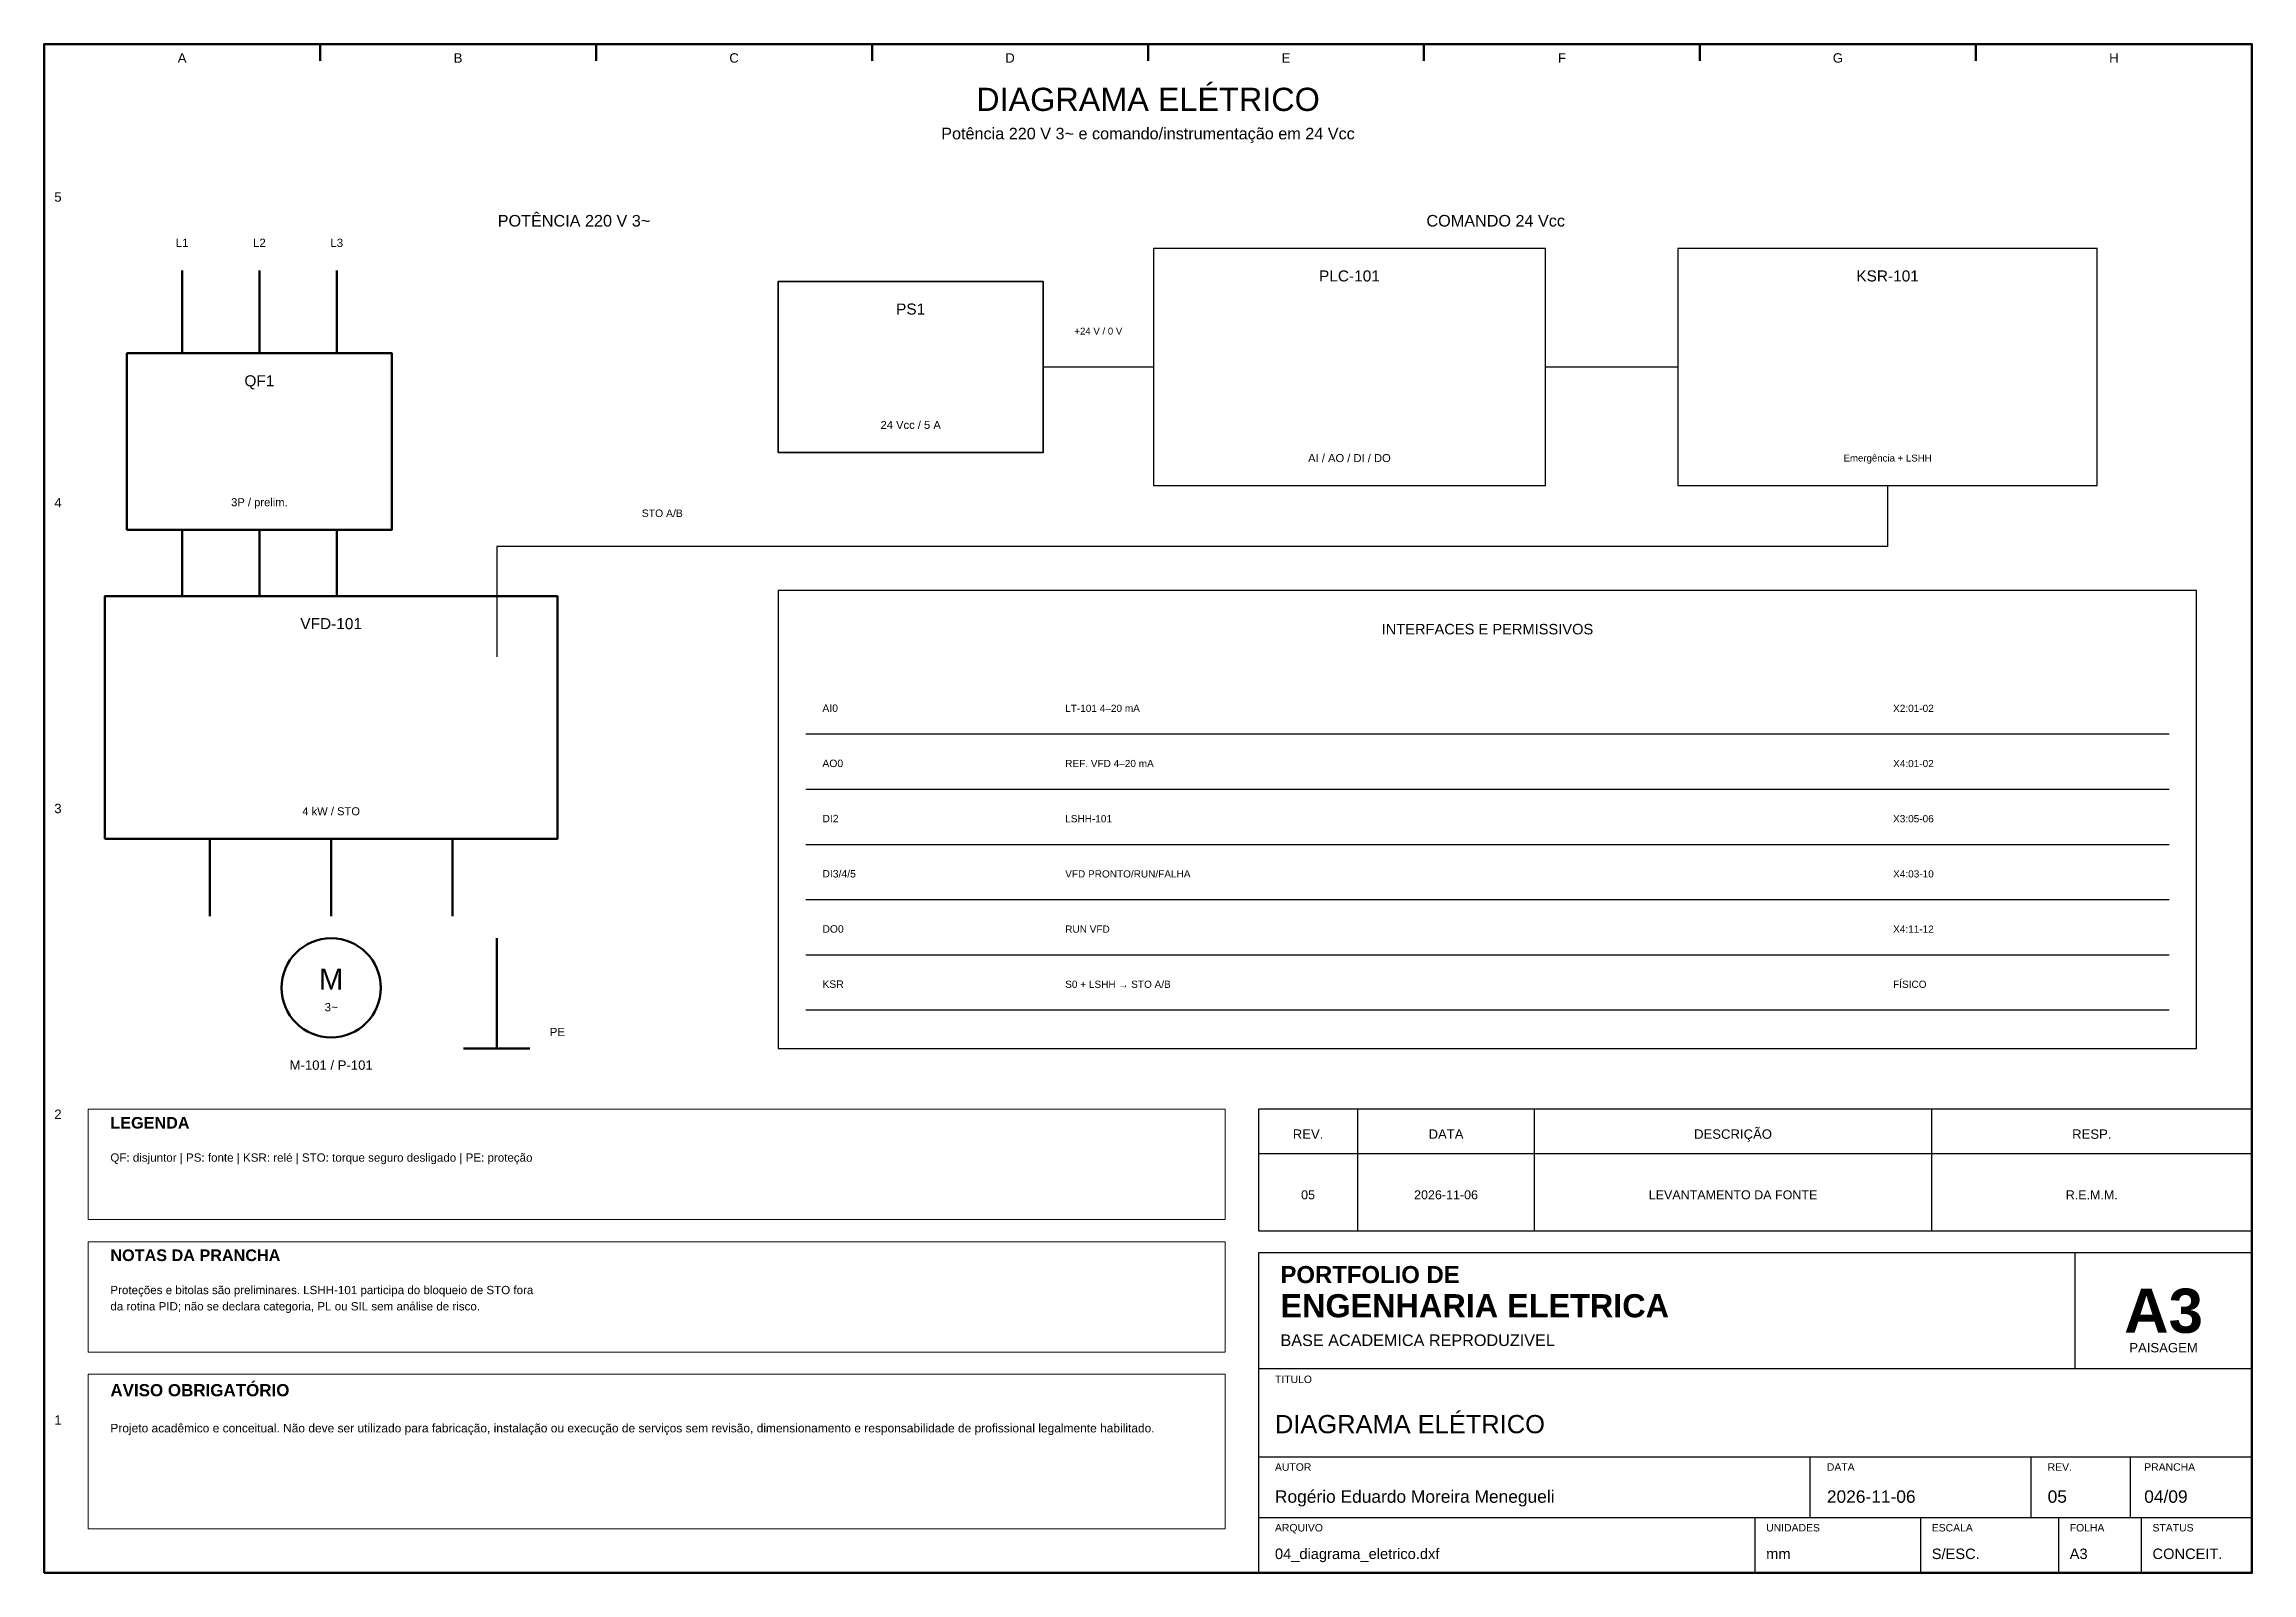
# Model space of a CAD drawing. Header units: millimetres. Extents: x 10 to 410, y 10 to 287.
import ezdxf
from ezdxf.enums import TextEntityAlignment as Align

# ---------------------------------------------------------------- set-up
doc = ezdxf.new("R2010")
doc.units = ezdxf.units.MM
for name, color, linetype, lineweight in [('00_MOLDURA', 7, 'CONTINUOUS', 50), ('01_CARIMBO', 7, 'CONTINUOUS', 25), ('02_TEXTO', 7, 'CONTINUOUS', 18), ('04_EQUIPAMENTOS', 32, 'CONTINUOUS', 35), ('05_POTENCIA', 12, 'CONTINUOUS', 50), ('06_COMANDO', 94, 'CONTINUOUS', 25), ('07_INSTRUMENTACAO', 202, 'CONTINUOUS', 25), ('09_BORNES', 145, 'CONTINUOUS', 25), ('12_LEGENDA', 7, 'CONTINUOUS', 18), ('13_NOTAS', 7, 'CONTINUOUS', 18)]:
    doc.layers.add(name, color=color, linetype=linetype, lineweight=lineweight)
doc.styles.add('PORTFOLIO_TEXTO', font='arial.ttf')
doc.styles.add('PORTFOLIO_TITULO', font='arialbd.ttf', dxfattribs={"width": 0.92})

# ---------------------------------------------------------------- blocks, each defined once
blk = doc.blocks.new('CARIMBO_A3')
at = {"layer": '01_CARIMBO'}
for p, q in [((148, 37), (148, 58)), ((0, 37), (180, 37)), ((0, 21), (180, 21)), ((100, 10), (100, 21)), ((140, 10), (140, 21)), ((158, 10), (158, 21)), ((0, 10), (180, 10)), ((90, 0), (90, 10)), ((120, 0), (120, 10)), ((145, 0), (145, 10)), ((160, 0), (160, 10))]:
    blk.add_line(p, q, dxfattribs=at)
blk.add_lwpolyline([(0, 0), (180, 0), (180, 58), (0, 58)], close=True, dxfattribs=at)
at = {"layer": '01_CARIMBO', "style": 'PORTFOLIO_TEXTO'}
for s, p in [('TITULO', (3, 34.4)), ('AUTOR', (3, 18.5)), ('DATA', (103, 18.5)), ('REV.', (143, 18.5)), ('PRANCHA', (160.5, 18.5)), ('ARQUIVO', (3, 7.5)), ('UNIDADES', (92, 7.5)), ('ESCALA', (122, 7.5)), ('FOLHA', (147, 7.5)), ('STATUS', (162, 7.5))]:
    blk.add_text(s, height=1.35, dxfattribs=at).set_placement(p)
at = {"layer": '02_TEXTO'}
for s, height, style, p in [('PORTFOLIO DE', 3.1, 'PORTFOLIO_TITULO', (4, 52.5)), ('ENGENHARIA ELETRICA', 4.2, 'PORTFOLIO_TITULO', (4, 46.3)), ('BASE ACADEMICA REPRODUZIVEL', 2.1, 'PORTFOLIO_TEXTO', (4, 41.1))]:
    blk.add_text(s, height=height, dxfattribs=dict(at, style=style)).set_placement(p)
for s, height, style, p in [('A3', 8, 'PORTFOLIO_TITULO', (164, 47.5)), ('PAISAGEM', 1.7, 'PORTFOLIO_TEXTO', (164, 40.8))]:
    blk.add_text(s, height=height, dxfattribs=dict(at, style=style)).set_placement(p, align=Align.MIDDLE_CENTER)
at = {"layer": '02_TEXTO', "style": 'PORTFOLIO_TEXTO'}
for tag, p, height in [('TITULO', (3, 25.3), 3.3), ('AUTOR', (3, 12.7), 2.25), ('DATA', (103, 12.7), 2.25), ('REVISAO', (143, 12.7), 2.25), ('PRANCHA', (160.5, 12.7), 2.25), ('ARQUIVO', (3, 2.5), 1.9), ('UNIDADES', (92, 2.5), 1.9), ('ESCALA', (122, 2.5), 1.9), ('FOLHA', (147, 2.5), 1.9), ('STATUS', (162, 2.5), 1.9)]:
    blk.add_attdef(tag, p, '', height=height, dxfattribs=at)

msp = doc.modelspace()

# ---------------------------------------------------------------- linework, layer by layer
at = {"layer": '00_MOLDURA'}
for p, q in [((60, 287), (60, 284)), ((110, 287), (110, 284)), ((160, 287), (160, 284)), ((210, 287), (210, 284)), ((260, 287), (260, 284)), ((310, 287), (310, 284)), ((360, 287), (360, 284))]:
    msp.add_line(p, q, dxfattribs=at)
msp.add_lwpolyline([(10, 10), (410, 10), (410, 287), (10, 287)], close=True, dxfattribs=at)
at = {"layer": '01_CARIMBO'}
for p, q in [((248, 72), (248, 94)), ((280, 72), (280, 94)), ((352, 72), (352, 94)), ((230, 86), (410, 86))]:
    msp.add_line(p, q, dxfattribs=at)
msp.add_lwpolyline([(230, 72), (410, 72), (410, 94), (230, 94)], close=True, dxfattribs=at)
at = {"layer": '04_EQUIPAMENTOS'}
msp.add_lwpolyline([(143, 213), (191, 213), (191, 244), (143, 244)], close=True, dxfattribs=at)
at = {"layer": '05_POTENCIA'}
for p, q in [((35, 246), (35, 231)), ((49, 246), (49, 231)), ((63, 246), (63, 231)), ((35, 199), (35, 187)), ((49, 199), (49, 187)), ((63, 199), (63, 187)), ((40, 143), (40, 129)), ((62, 143), (62, 129)), ((84, 143), (84, 129)), ((92, 105), (92, 125)), ((86, 105), (98, 105))]:
    msp.add_line(p, q, dxfattribs=at)
for points in [[(25, 199), (73, 199), (73, 231), (25, 231)], [(21, 143), (103, 143), (103, 187), (21, 187)]]:
    msp.add_lwpolyline(points, close=True, dxfattribs=at)
msp.add_circle((62, 116), 9, dxfattribs=at)
at = {"layer": '06_COMANDO'}
for p, q in [((191, 228.5), (211, 228.5)), ((282, 228.5), (306, 228.5)), ((344, 207), (344, 196)), ((344, 196), (92, 196)), ((92, 196), (92, 176))]:
    msp.add_line(p, q, dxfattribs=at)
msp.add_lwpolyline([(306, 207), (382, 207), (382, 250), (306, 250)], close=True, dxfattribs=at)
at = {"layer": '07_INSTRUMENTACAO'}
msp.add_lwpolyline([(211, 207), (282, 207), (282, 250), (211, 250)], close=True, dxfattribs=at)
at = {"layer": '09_BORNES'}
for p, q in [((148, 162), (395, 162)), ((148, 152), (395, 152)), ((148, 142), (395, 142)), ((148, 132), (395, 132)), ((148, 122), (395, 122)), ((148, 112), (395, 112))]:
    msp.add_line(p, q, dxfattribs=at)
msp.add_lwpolyline([(143, 105), (400, 105), (400, 188), (143, 188)], close=True, dxfattribs=at)
at = {"layer": '12_LEGENDA'}
msp.add_lwpolyline([(18, 74), (224, 74), (224, 94), (18, 94)], close=True, dxfattribs=at)
at = {"layer": '13_NOTAS'}
for points in [[(18, 50), (224, 50), (224, 70), (18, 70)], [(18, 18), (224, 18), (224, 46), (18, 46)]]:
    msp.add_lwpolyline(points, close=True, dxfattribs=at)

# ---------------------------------------------------------------- block references
at = {"layer": '01_CARIMBO'}
msp.add_blockref('CARIMBO_A3', (230, 10), dxfattribs=at).add_auto_attribs({'TITULO': 'DIAGRAMA ELÉTRICO', 'AUTOR': 'Rogério Eduardo Moreira Menegueli', 'DATA': '2026-11-06', 'REVISAO': '05', 'PRANCHA': '04/09', 'ARQUIVO': '04_diagrama_eletrico.dxf', 'UNIDADES': 'mm', 'ESCALA': 'S/ESC.', 'FOLHA': 'A3', 'STATUS': 'CONCEIT.'})

# ---------------------------------------------------------------- texts
at = {"layer": '00_MOLDURA', "style": 'PORTFOLIO_TEXTO'}
for s, p in [('A', (35, 284.5)), ('B', (85, 284.5)), ('C', (135, 284.5)), ('D', (185, 284.5)), ('E', (235, 284.5)), ('F', (285, 284.5)), ('G', (335, 284.5)), ('H', (385, 284.5)), ('5', (12.5, 259.3)), ('4', (12.5, 203.9)), ('3', (12.5, 148.5)), ('2', (12.5, 93.1)), ('1', (12.5, 37.7))]:
    msp.add_text(s, height=1.7, dxfattribs=at).set_placement(p, align=Align.MIDDLE_CENTER)
at = {"layer": '01_CARIMBO', "style": 'PORTFOLIO_TEXTO'}
for s, p in [('REV.', (239, 89.5)), ('DATA', (264, 89.5)), ('DESCRIÇÃO', (316, 89.5)), ('RESP.', (381, 89.5))]:
    msp.add_text(s, height=1.7, dxfattribs=at).set_placement(p, align=Align.MIDDLE_CENTER)
at = {"layer": '02_TEXTO', "style": 'PORTFOLIO_TEXTO'}
for s, height, p in [('DIAGRAMA ELÉTRICO', 4.2, (210, 277)), ('Potência 220 V 3~ e comando/instrumentação em 24 Vcc', 2.1, (210, 270.8)), ('24 Vcc / 5 A', 1.45, (167, 218)), ('AI / AO / DI / DO', 1.45, (246.5, 212)), ('Emergência + LSHH', 1.25, (344, 212)), ('3P / prelim.', 1.45, (49, 204)), ('4 kW / STO', 1.45, (62, 148)), ('05', 1.62, (239, 78.5)), ('2026-11-06', 1.62, (264, 78.5)), ('LEVANTAMENTO DA FONTE', 1.62, (316, 78.5)), ('R.E.M.M.', 1.62, (381, 78.5))]:
    msp.add_text(s, height=height, dxfattribs=at).set_placement(p, align=Align.MIDDLE_CENTER)
for s, p in [('LT-101 4–20 mA', (195, 166)), ('REF. VFD 4–20 mA', (195, 156)), ('LSHH-101', (195, 146)), ('VFD PRONTO/RUN/FALHA', (195, 136)), ('RUN VFD', (195, 126)), ('S0 + LSHH → STO A/B', (195, 116))]:
    msp.add_text(s, height=1.3, dxfattribs=at).set_placement(p)
at = {"layer": '04_EQUIPAMENTOS', "style": 'PORTFOLIO_TEXTO'}
msp.add_text('PS1', height=2, dxfattribs=at).set_placement((167, 239), align=Align.MIDDLE_CENTER)
at = {"layer": '05_POTENCIA', "style": 'PORTFOLIO_TEXTO'}
for s, height, p in [('POTÊNCIA 220 V 3~', 2.1, (106, 255)), ('L1', 1.5, (35, 251)), ('L2', 1.5, (49, 251)), ('L3', 1.5, (63, 251)), ('QF1', 2, (49, 226)), ('VFD-101', 2, (62, 182)), ('M', 3.8, (62, 117.6)), ('3~', 1.5, (62, 112.5)), ('PE', 1.5, (103, 108)), ('M-101 / P-101', 1.7, (62, 102))]:
    msp.add_text(s, height=height, dxfattribs=at).set_placement(p, align=Align.MIDDLE_CENTER)
at = {"layer": '06_COMANDO', "style": 'PORTFOLIO_TEXTO'}
for s, height, p in [('COMANDO 24 Vcc', 2.1, (273, 255)), ('KSR-101', 2, (344, 245)), ('+24 V / 0 V', 1.25, (201, 235)), ('STO A/B', 1.35, (122, 202))]:
    msp.add_text(s, height=height, dxfattribs=at).set_placement(p, align=Align.MIDDLE_CENTER)
at = {"layer": '07_INSTRUMENTACAO', "style": 'PORTFOLIO_TEXTO'}
msp.add_text('PLC-101', height=2, dxfattribs=at).set_placement((246.5, 245), align=Align.MIDDLE_CENTER)
for s, p in [('AI0', (151, 166)), ('AO0', (151, 156)), ('DI2', (151, 146)), ('DI3/4/5', (151, 136)), ('DO0', (151, 126)), ('KSR', (151, 116))]:
    msp.add_text(s, height=1.35, dxfattribs=at).set_placement(p)
at = {"layer": '09_BORNES', "style": 'PORTFOLIO_TEXTO'}
msp.add_text('INTERFACES E PERMISSIVOS', height=1.9, dxfattribs=at).set_placement((271.5, 181), align=Align.MIDDLE_CENTER)
for s, p in [('X2:01-02', (345, 166)), ('X4:01-02', (345, 156)), ('X3:05-06', (345, 146)), ('X4:03-10', (345, 136)), ('X4:11-12', (345, 126)), ('FÍSICO', (345, 116))]:
    msp.add_text(s, height=1.3, dxfattribs=at).set_placement(p)
at = {"layer": '12_LEGENDA', "style": 'PORTFOLIO_TITULO'}
msp.add_text('LEGENDA', height=2.1, dxfattribs=at).set_placement((22, 90.5))
at = {"layer": '12_LEGENDA', "insert": (22, 86), "char_height": 1.5, "width": 198, "attachment_point": 1, "line_spacing_factor": 1.18, "style": 'PORTFOLIO_TEXTO'}
msp.add_mtext('QF: disjuntor | PS: fonte | KSR: relé | STO: torque seguro desligado | PE: proteção', dxfattribs=at)
at = {"layer": '13_NOTAS', "style": 'PORTFOLIO_TITULO'}
for s, height, p in [('NOTAS DA PRANCHA', 2.1, (22, 66.5)), ('AVISO OBRIGATÓRIO', 2.2, (22, 42))]:
    msp.add_text(s, height=height, dxfattribs=at).set_placement(p)
at = {"layer": '13_NOTAS', "width": 198, "attachment_point": 1, "line_spacing_factor": 1.18, "style": 'PORTFOLIO_TEXTO'}
for s, insert, char_height in [('Proteções e bitolas são preliminares. LSHH-101 participa do bloqueio de STO fora\\Pda rotina PID; não se declara categoria, PL ou SIL sem análise de risco.', (22, 62), 1.5), ('Projeto acadêmico e conceitual. Não deve ser utilizado para fabricação, instalação ou execução de serviços sem revisão, dimensionamento e responsabilidade de profissional legalmente habilitado.', (22, 37), 1.55)]:
    msp.add_mtext(s, dxfattribs=dict(at, insert=insert, char_height=char_height))

doc.saveas('drawing.dxf')
